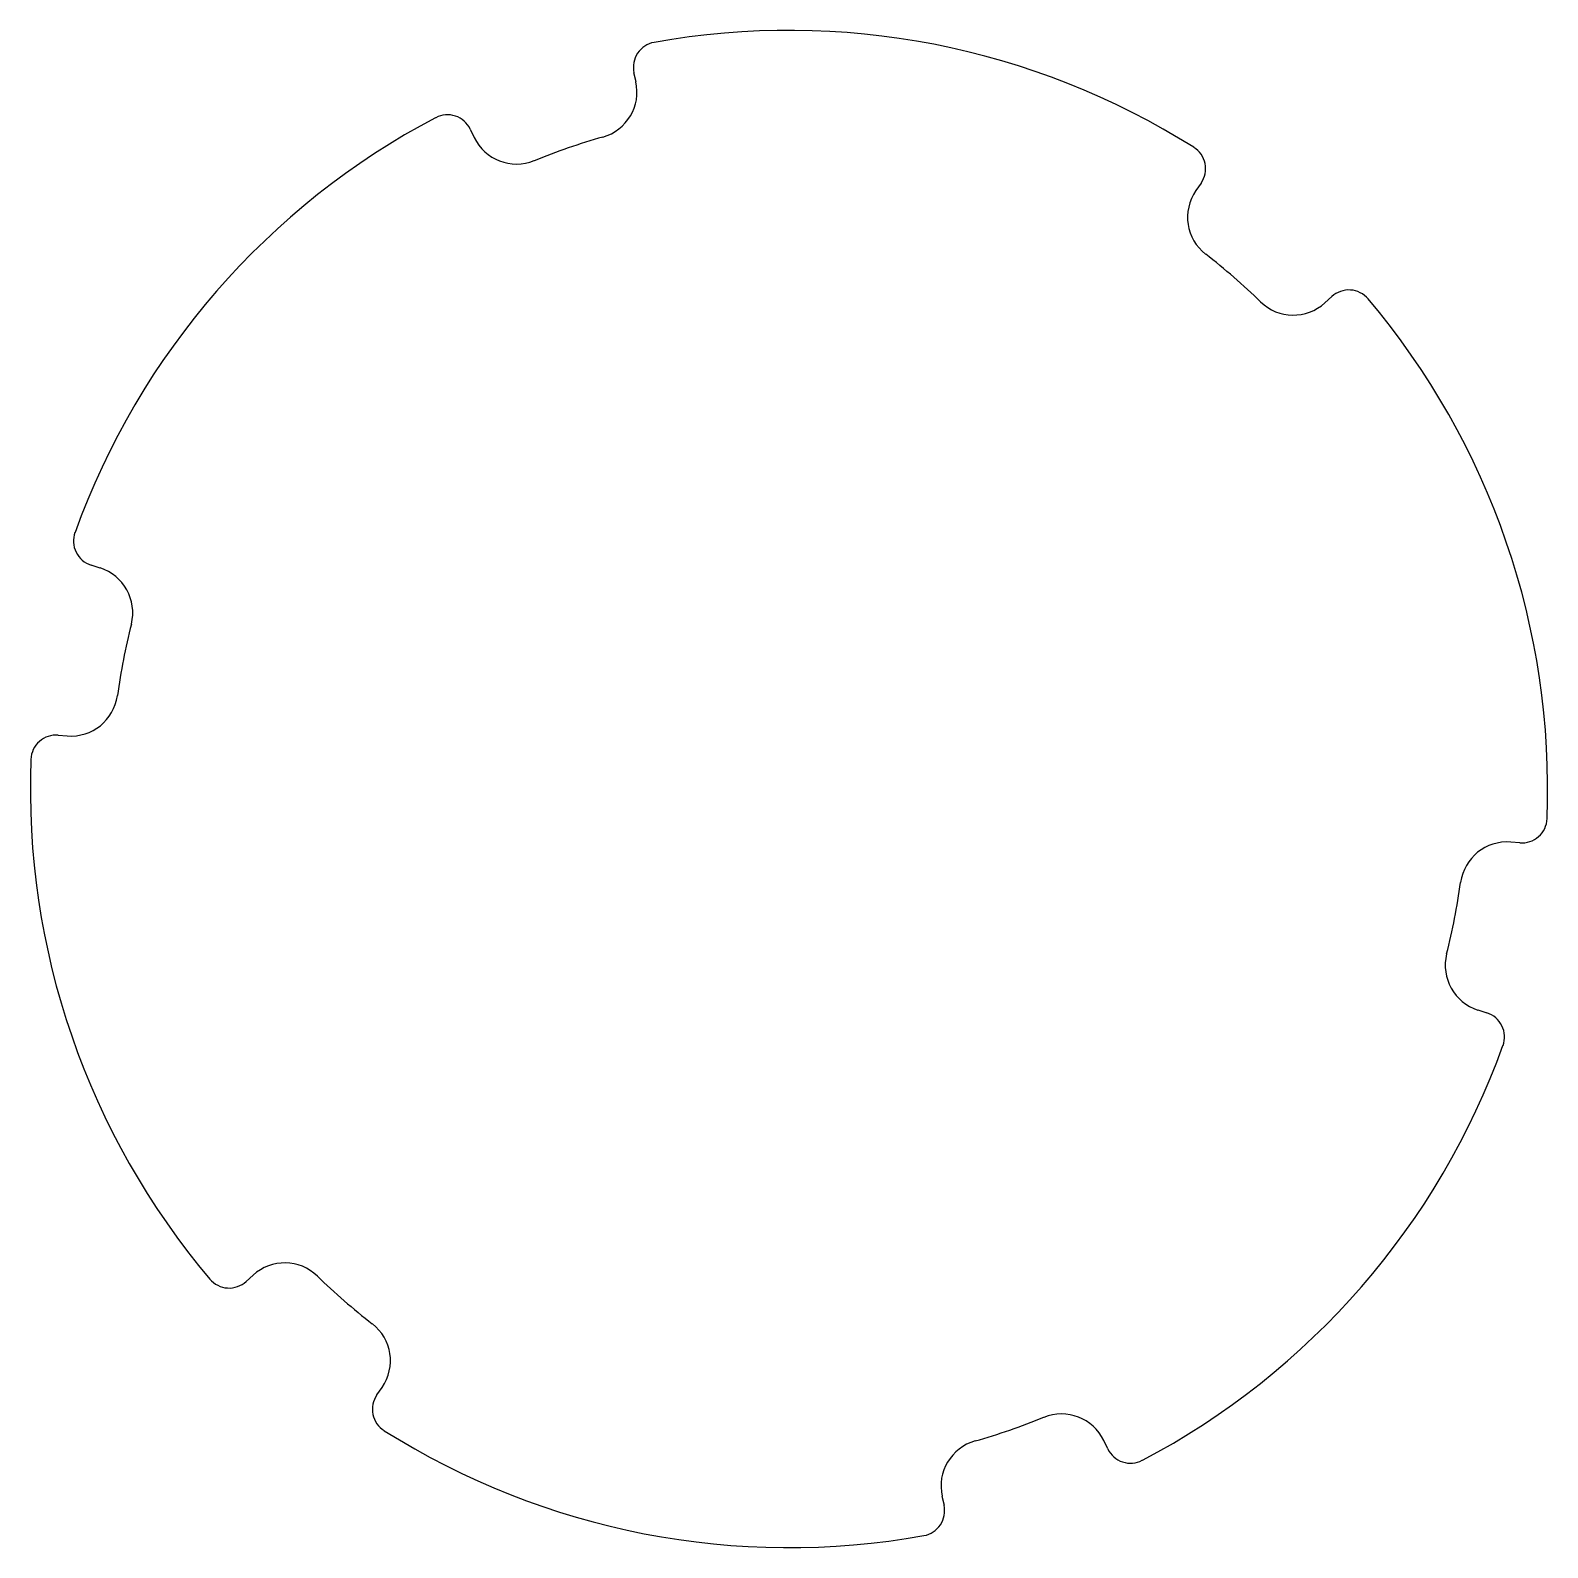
# Model space of a CAD drawing. Header units: millimetres. Extents: x -54 to 54, y -54 to 54.
import ezdxf

# ---------------------------------------------------------------- set-up
doc = ezdxf.new("R2010")
doc.units = ezdxf.units.MM

msp = doc.modelspace()

# ---------------------------------------------------------------- linework, layer by layer
at = {"color": 7, "linetype": 'Continuous', "lineweight": 25}
for p, q in [((-10.89, 50.34), (-11.04, 50.98)), ((-22.69, 46.97), (-22.41, 46.38)), ((29.33, 43.13), (28.96, 42.59)), ((38.15, 34.6), (38.63, 35.05)), ((-49.04, 15.73), (-49.67, 15.93)), ((-52.02, 3.83), (-51.37, 3.78)), ((52.02, -3.83), (51.37, -3.78)), ((49.04, -15.73), (49.67, -15.93)), ((-38.15, -34.6), (-38.63, -35.05)), ((-29.33, -43.13), (-28.96, -42.59)), ((22.69, -46.97), (22.41, -46.38)), ((10.89, -50.34), (11.04, -50.98))]:
    msp.add_line(p, q, dxfattribs=at)
for centre, radius, start, end in [((0, 0), 54, 57.7618, 100.2382), ((-9.28, 51.37), 1.8, 100.2382, 192.434), ((-14.16, 49.62), 3.34, 285.9228, 12.434), ((0, 0), 54, 117.7618, 160.2382), ((-24.31, 46.19), 1.8, 25.566, 117.7618), ((-19.39, 47.82), 3.34, 205.566, 292.0772), ((0, 0), 48.26, 105.9228, 112.0772), ((27.85, 44.15), 1.8, 325.566, 57.7618), ((31.71, 40.7), 3.34, 145.566, 232.0772), ((0, 0), 48.26, 45.9228, 52.0772), ((35.89, 37.07), 3.34, 225.9228, 312.434), ((39.85, 33.72), 1.8, 40.2382, 132.434), ((0, 0), 54, 357.7618, 40.2382), ((-49.13, 17.65), 1.8, 160.2382, 252.434), ((-50.05, 12.55), 3.34, 345.9228, 72.434), ((0, 0), 48.26, 165.9228, 172.0772), ((-51.11, 7.11), 3.34, 265.566, 352.0772), ((-52.16, 2.04), 1.8, 85.566, 177.7618), ((0, 0), 54, 177.7618, 220.2382), ((52.16, -2.04), 1.8, 265.566, 357.7618), ((51.11, -7.11), 3.34, 85.566, 172.0772), ((0, 0), 48.26, 345.9228, 352.0772), ((50.05, -12.55), 3.34, 165.9228, 252.434), ((49.13, -17.65), 1.8, 340.2382, 72.434), ((0, 0), 54, 297.7618, 340.2382), ((-35.89, -37.07), 3.34, 45.9228, 132.434), ((-39.85, -33.72), 1.8, 220.2382, 312.434), ((0, 0), 48.26, 225.9228, 232.0772), ((-31.71, -40.7), 3.34, 325.566, 52.0772), ((-27.85, -44.15), 1.8, 145.566, 237.7618), ((0, 0), 48.26, 285.9228, 292.0772), ((19.39, -47.82), 3.34, 25.566, 112.0772), ((0, 0), 54, 237.7618, 280.2382), ((14.16, -49.62), 3.34, 105.9228, 192.434), ((24.31, -46.19), 1.8, 205.566, 297.7618), ((9.28, -51.37), 1.8, 280.2382, 12.434)]:
    msp.add_arc(centre, radius, start, end, dxfattribs=at)

doc.saveas('drawing.dxf')
